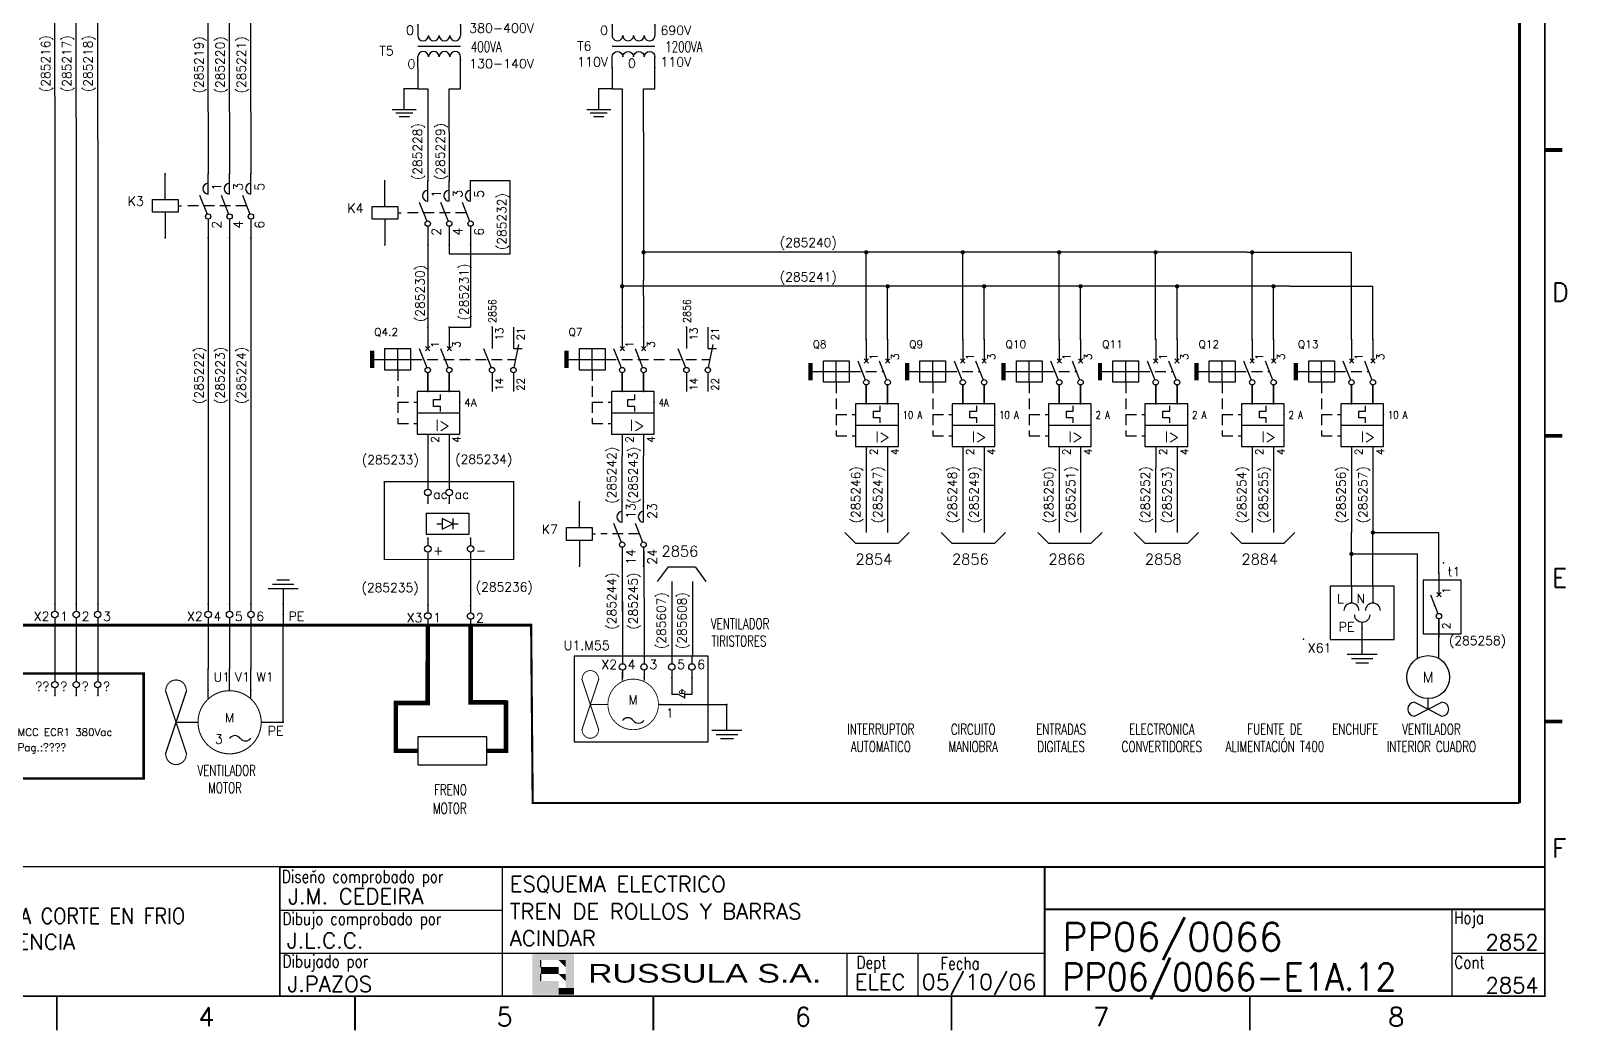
# Model space of a CAD drawing. Extents: x 14 to 581, y -7 to 404.
# Drawn here: x 222.1 to 580.6, y -7.2 to 226.5 of the extents above; entities that cross this region are included whole.
import ezdxf
from ezdxf.enums import TextEntityAlignment as Align

# ---------------------------------------------------------------- set-up
doc = ezdxf.new("R2010")
doc.units = 0
doc.header["$LTSCALE"] = 10
doc.header["$MEASUREMENT"] = 0
doc.linetypes.add('DASHDOT', pattern=[1, 0.5, -0.25, 0, -0.25])
doc.linetypes.add('HIDDEN', pattern=[0.375, 0.25, -0.125])
doc.layers.get('0').update_dxf_attribs({"linetype": 'CONTINUOUS'})
for name, color, linetype in [('$MKLNK', 7, 'HIDDEN'), ('1', 7, 'CONTINUOUS'), ('10', 5, 'CONTINUOUS'), ('102', 7, 'CONTINUOUS'), ('2', 7, 'CONTINUOUS'), ('25', 3, 'CONTINUOUS'), ('35', 2, 'CONTINUOUS'), ('4', 7, 'HIDDEN'), ('8', 1, 'CONTINUOUS'), ('9', 6, 'CONTINUOUS'), ('DIBUJO', 7, 'CONTINUOUS'), ('NODE', 7, 'CONTINUOUS')]:
    doc.layers.add(name, color=color, linetype=linetype)
doc.styles.add('ABBSTYLE', font='ROMANS.SHX', dxfattribs={"width": 0.8})
doc.styles.add('HELVETICA', font='HELV.SHX')
doc.styles.add('LABEL', font='SIMPLEX', dxfattribs={"width": 0.8, "height": 4})
doc.styles.add('ROMANS', font='romans')
doc.styles.get("Standard").update_dxf_attribs({"font": 'simplex'})

# ---------------------------------------------------------------- blocks, each defined once
blk = doc.blocks.new('NOD', base_point=(237.5, 170))
at = {"layer": 'NODE'}
blk.add_point((237.5, 170), dxfattribs=at)
blk = doc.blocks.new('$$PLU21')
blk.add_line((0, -2.5), (0, 2.5))
at = {"layer": '2'}
for p in [(0, 2.5), (0, -2.5)]:
    blk.add_blockref('NOD', p, dxfattribs=at)
at = {"layer": '8'}
blk.add_attdef('*A', (1.25, -0.5), '', height=2.15, dxfattribs=at)
at = {"layer": '9'}
blk.add_attdef('ID', text='', height=2.15, dxfattribs=at).set_placement((-1.25, -0.5), align=Align.RIGHT)
blk = doc.blocks.new('$$PLD12')
blk.add_line((0, 2.5), (0, -2.5))
at = {"layer": '2'}
for p in [(0, 2.5), (0, -2.5)]:
    blk.add_blockref('NOD', p, dxfattribs=at)
at = {"layer": '8'}
blk.add_attdef('*A', (1.25, -1.5), '', height=2.15, dxfattribs=at)
at = {"layer": '9'}
blk.add_attdef('ID', text='', height=2.15, dxfattribs=at).set_placement((-1.25, -1.5), align=Align.RIGHT)
blk = doc.blocks.new('$021501')
at = {"layer": '2'}
for p, q in [((0, -6), (0, 0)), ((-3.5, -6), (3.5, -6)), ((-2.5, -7), (2.5, -7)), ((-1.5, -8), (1.5, -8))]:
    blk.add_line(p, q, dxfattribs=at)
blk.add_blockref('NOD', (0, 0), dxfattribs=at)
blk = doc.blocks.new('$$PLD12C')
for p, q in [((0, 2.5), (0, 0.75)), ((0, -0.75), (0, -2.5))]:
    blk.add_line(p, q)
at = {"layer": '2'}
blk.add_circle((0, 0), 0.75, dxfattribs=at)
for p in [(0, 2.5), (0, -2.5)]:
    blk.add_blockref('NOD', p, dxfattribs=at)
at = {"layer": '8'}
blk.add_attdef('*A', (1.25, -1.5), '', height=2.15, dxfattribs=at)
at = {"layer": '9'}
blk.add_attdef('ID', text='', height=2.15, dxfattribs=at).set_placement((-1.25, -1.5), align=Align.RIGHT)
blk = doc.blocks.new('T2')
for p, q in [((152.83, 172.88), (152.83, 177.24)), ((157.83, 172.88), (157.83, 177.24)), ((152.83, 162.88), (152.83, 157.88)), ((157.83, 162.88), (157.83, 157.88))]:
    blk.add_line(p, q)
for p in [(150.33, 170.38), (160.33, 170.38)]:
    blk.add_point(p)
at = {"layer": '102'}
for p, q in [((152.83, 187.88), (152.83, 182.88)), ((157.83, 187.88), (157.83, 182.88)), ((167.83, 187.88), (167.83, 182.88)), ((172.83, 187.88), (172.83, 182.88)), ((150.83, 182.88), (152.6, 178.46)), ((155.83, 182.88), (157.6, 178.46)), ((165.83, 182.88), (167.6, 178.46)), ((172.83, 182.88), (174.83, 182.88)), ((172.96, 178.49), (174.08, 183.88)), ((152.83, 177.25), (152.83, 172.88)), ((157.83, 177.25), (157.83, 172.88)), ((167.83, 177.25), (167.83, 172.88)), ((172.83, 177.25), (172.83, 172.88)), ((160.33, 172.88), (150.33, 172.88)), ((150.33, 172.88), (150.33, 167.88)), ((155.78, 170.99), (155.78, 172.21)), ((160.33, 167.88), (160.33, 172.88)), ((154.18, 170.99), (155.78, 170.99)), ((154.18, 169.39), (154.18, 170.99)), ((155.78, 169.39), (154.18, 169.39)), ((155.78, 168.21), (155.78, 169.39)), ((150.33, 167.88), (160.33, 167.88)), ((150.33, 167.88), (150.33, 162.88)), ((160.33, 162.88), (160.33, 167.88)), ((150.33, 162.88), (160.33, 162.88))]:
    blk.add_line(p, q, dxfattribs=at)
for centre in [(152.83, 177.88), (157.83, 177.88), (167.83, 177.88), (172.83, 177.88)]:
    blk.add_circle(centre, 0.625, dxfattribs=at)
for p in [(151.83, 180.38), (156.83, 180.38), (161.83, 180.38), (161.83, 180.38), (166.83, 180.38)]:
    blk.add_point(p, dxfattribs=at)
at = {"layer": '2', "linetype": 'HIDDEN'}
for p, q in [((148.96, 180.38), (173.29, 180.38)), ((145.83, 177.88), (145.83, 165.38)), ((145.83, 170.38), (150.33, 170.38)), ((145.83, 165.38), (150.33, 165.38))]:
    blk.add_line(p, q, dxfattribs=at)
at = {"layer": '2'}
blk.add_trace([(140.33, 182.38), (139.33, 182.38), (140.33, 178.38), (139.33, 178.38)], dxfattribs=at)
at = {"layer": 'DIBUJO'}
for p, q in [((142.83, 177.88), (142.83, 182.88)), ((142.83, 182.88), (148.83, 182.88)), ((145.83, 177.88), (145.83, 182.88)), ((148.83, 182.88), (148.83, 177.88)), ((153.33, 183.38), (152.33, 182.38)), ((152.33, 183.38), (153.33, 182.38)), ((157.33, 183.38), (158.33, 182.38)), ((158.33, 183.38), (157.33, 182.38)), ((140.33, 180.38), (148.83, 180.38)), ((148.83, 177.88), (142.83, 177.88))]:
    blk.add_line(p, q, dxfattribs=at)
at = {"layer": '2'}
for p in [(152.83, 187.88), (157.83, 187.88), (167.83, 187.88), (152.83, 172.88), (157.83, 172.88)]:
    blk.add_blockref('NOD', p, dxfattribs=at)
at = {"layer": '102'}
blk.add_text('I>', height=2.52, dxfattribs=at).set_placement((156.33, 163.72), align=Align.CENTER)
at = {"layer": 'DIBUJO', "color": 1, "style": 'ROMANS'}
for s, p in [('13', (170.43, 184.76)), ('21', (175.43, 184.76)), ('1', (155.43, 183.05)), ('3', (160.43, 183.05)), ('14', (170.43, 173)), ('22', (175.43, 173)), ('2', (155.43, 160.86)), ('4', (160.43, 160.86))]:
    blk.add_text(s, height=1.8, rotation=90, dxfattribs=at).set_placement(p)
at = {"layer": 'DIBUJO', "color": 6, "style": 'ROMANS', "width": 0.8}
for p in [(168.83, 188.88), (173.83, 188.88)]:
    blk.add_attdef('PAGCAUXABIERTO1', p, '', height=1.8, rotation=90, dxfattribs=at)
at = {"layer": 'DIBUJO', "color": 6, "style": 'ROMANS'}
blk.add_attdef('REFERENCIA', (140.33, 185.88), '', height=1.8, dxfattribs=at)
at = {"layer": 'DIBUJO', "color": 6, "style": 'ROMANS', "width": 0.8}
blk.add_attdef('REGULACION', (161.33, 169.38), '', height=1.8, dxfattribs=at)
blk = doc.blocks.new('CC')
at = {"layer": '$MKLNK'}
blk.add_line((142.44, 173.8), (133.44, 173.8), dxfattribs=at)
for p, q in [((138.44, 176.55), (138.44, 181.3)), ((143.44, 176.55), (143.44, 181.3)), ((138.44, 170.67), (138.44, 166.3)), ((143.44, 170.67), (143.44, 166.3))]:
    blk.add_line(p, q)
at = {"layer": '102'}
for p, q in [((136.44, 176.3), (138.21, 171.88)), ((141.44, 176.3), (143.21, 171.88))]:
    blk.add_line(p, q, dxfattribs=at)
for centre in [(138.44, 171.3), (143.44, 171.3)]:
    blk.add_circle(centre, 0.625, dxfattribs=at)
for centre in [(138.44, 177.8), (143.44, 177.8)]:
    blk.add_arc(centre, 1.25, 90, 270, dxfattribs=at)
at = {"layer": '2'}
for p in [(138.44, 181.3), (143.44, 181.3), (138.44, 166.3), (143.44, 166.3)]:
    blk.add_blockref('NOD', p, dxfattribs=at)
at = {"layer": '8', "flags": 8}
for tag, p in [('1A', (141.52, 177.3)), ('3A', (146.52, 177.3))]:
    blk.add_attdef(tag, p, '', height=2.15, rotation=90, dxfattribs=at)
for tag, p in [('2A', (141.52, 170.3)), ('4A', (146.52, 170.3))]:
    blk.add_attdef(tag, text='', height=2.15, rotation=90, dxfattribs=at).set_placement(p, align=Align.RIGHT)
at = {"layer": '9'}
blk.add_attdef('ID', text='', height=2.15, rotation=90, dxfattribs=at).set_placement((131.19, 173.8), align=Align.CENTER)
blk = doc.blocks.new('$$PLU21C')
for p, q in [((0, 2.5), (0, 0.75)), ((0, -0.75), (0, -2.5))]:
    blk.add_line(p, q)
at = {"layer": '2'}
blk.add_circle((0, 0), 0.75, dxfattribs=at)
for p in [(0, 2.5), (0, -2.5)]:
    blk.add_blockref('NOD', p, dxfattribs=at)
at = {"layer": '8'}
blk.add_attdef('*A', (1.25, -0.5), '', height=2.15, dxfattribs=at)
at = {"layer": '9'}
blk.add_attdef('ID', text='', height=2.15, dxfattribs=at).set_placement((-1.25, -0.5), align=Align.RIGHT)
blk = doc.blocks.new('$071501S')
at = {"layer": '2'}
for p, q in [((0, -6), (0, 0)), ((-3, -6), (3, -6)), ((-3, -9), (-3, -6)), ((3, -6), (3, -9)), ((3, -9), (-3, -9)), ((0, -9), (0, -15))]:
    blk.add_line(p, q, dxfattribs=at)
at = {"layer": '2', "rotation": 90}
for p in [(0, 0), (0, -15)]:
    blk.add_blockref('NOD', p, dxfattribs=at)
at = {"layer": '8'}
for tag, p in [('1A', (1, -3.325)), ('2A', (1, -13.325))]:
    blk.add_attdef(tag, p, '', height=2.15, dxfattribs=at)
at = {"layer": '9'}
blk.add_attdef('ID', text='', height=2.15, dxfattribs=at).set_placement((-5, -7.5), align=Align.RIGHT)
blk = doc.blocks.new('T1')
for p, q in [((156.28, 167.9), (156.28, 172.26)), ((161.28, 167.9), (161.28, 172.26)), ((156.28, 157.9), (156.28, 152.9)), ((161.28, 157.9), (161.28, 152.9))]:
    blk.add_line(p, q)
for p in [(153.78, 165.4), (163.78, 165.4)]:
    blk.add_point(p)
at = {"layer": '102'}
for p, q in [((156.28, 182.9), (156.28, 177.9)), ((161.28, 182.9), (161.28, 177.9)), ((154.28, 177.9), (156.04, 173.48)), ((159.28, 177.9), (161.04, 173.48)), ((156.28, 172.28), (156.28, 167.9)), ((161.28, 172.28), (161.28, 167.9)), ((163.78, 167.9), (153.78, 167.9)), ((153.78, 167.9), (153.78, 162.9)), ((157.96, 166.18), (159.56, 166.18)), ((157.96, 164.58), (157.96, 166.18)), ((159.56, 166.18), (159.56, 167.4)), ((163.78, 162.9), (163.78, 167.9)), ((153.78, 162.9), (163.78, 162.9)), ((153.78, 162.9), (153.78, 157.9)), ((159.56, 164.58), (157.96, 164.58)), ((159.56, 163.4), (159.56, 164.58)), ((163.78, 157.9), (163.78, 162.9)), ((153.78, 157.9), (163.78, 157.9))]:
    blk.add_line(p, q, dxfattribs=at)
for centre in [(156.28, 172.9), (161.28, 172.9)]:
    blk.add_circle(centre, 0.625, dxfattribs=at)
for p in [(155.28, 175.4), (160.28, 175.4)]:
    blk.add_point(p, dxfattribs=at)
at = {"layer": '2', "linetype": 'HIDDEN'}
for p, q in [((149.28, 172.9), (149.28, 160.4)), ((152.41, 175.4), (160.28, 175.4)), ((149.28, 165.4), (153.78, 165.4)), ((149.28, 160.4), (153.78, 160.4))]:
    blk.add_line(p, q, dxfattribs=at)
at = {"layer": '2'}
blk.add_trace([(143.78, 177.4), (142.78, 177.4), (143.78, 173.4), (142.78, 173.4)], dxfattribs=at)
at = {"layer": 'DIBUJO'}
for p, q in [((146.28, 172.9), (146.28, 177.9)), ((146.28, 177.9), (152.28, 177.9)), ((149.28, 172.9), (149.28, 177.9)), ((152.28, 177.9), (152.28, 172.9)), ((156.78, 178.4), (155.78, 177.4)), ((155.78, 178.4), (156.78, 177.4)), ((160.78, 178.4), (161.78, 177.4)), ((161.78, 178.4), (160.78, 177.4)), ((143.78, 175.4), (152.28, 175.4)), ((152.28, 172.9), (146.28, 172.9))]:
    blk.add_line(p, q, dxfattribs=at)
at = {"layer": '2'}
for p in [(156.28, 182.9), (161.28, 182.9), (156.28, 167.9), (161.28, 167.9)]:
    blk.add_blockref('NOD', p, dxfattribs=at)
at = {"layer": '102'}
blk.add_text('I>', height=2.52, dxfattribs=at).set_placement((160.11, 158.91), align=Align.CENTER)
at = {"layer": 'DIBUJO', "color": 1, "style": 'ROMANS'}
for s, p in [('3', (163.88, 178.08)), ('1', (158.88, 178.08)), ('2', (158.88, 155.89)), ('4', (163.88, 155.89))]:
    blk.add_text(s, height=1.8, rotation=90, dxfattribs=at).set_placement(p)
at = {"layer": 'DIBUJO', "color": 6, "style": 'ROMANS'}
blk.add_attdef('REFERENCIA', (143.78, 180.9), '', height=1.8, dxfattribs=at)
at = {"layer": 'DIBUJO', "color": 6, "style": 'ROMANS', "width": 0.8}
blk.add_attdef('REGULACION', (164.78, 164.4), '', height=1.8, dxfattribs=at)
blk = doc.blocks.new('$PP313')
at = {"layer": '2'}
blk.add_blockref('NOD', (0, 0), dxfattribs=at)
at = {"layer": '8'}
blk.add_attdef('1A', (1, -3.325), '', height=2.15, dxfattribs=at)
at = {"layer": '9'}
blk.add_attdef('ID', (1, 1), '', height=2.15, dxfattribs=at)
blk = doc.blocks.new('$030301')
at = {"layer": '2'}
blk.add_line((0, 0), (4, 0), dxfattribs=at)
blk.add_arc((5.75, 0), 1.75, 90, 270, dxfattribs=at)
at = {"layer": '9'}
blk.add_blockref('NOD', (0, 0), dxfattribs=at)
at = {"layer": '8'}
blk.add_attdef('1A', text='', height=2.15, dxfattribs=at).set_placement((3, -3.325), align=Align.RIGHT)
at = {"layer": '9'}
blk.add_attdef('ID', text='', height=2.15, dxfattribs=at).set_placement((5, 2.5), align=Align.CENTER)
blk = doc.blocks.new('$060303')
at = {"layer": '2'}
for p, q in [((0, 0), (2.5, 0)), ((0, -10), (2.5, -10))]:
    blk.add_line(p, q, dxfattribs=at)
for centre in [(2.5, -1.25), (2.5, -3.75), (2.5, -6.25), (2.5, -8.75)]:
    blk.add_arc(centre, 1.25, 270, 90, dxfattribs=at)
for p in [(0, 0), (0, -10)]:
    blk.add_blockref('NOD', p, dxfattribs=at)
at = {"layer": '8'}
for tag, p in [('1A', (1.5, -3.325)), ('2A', (1.5, -13.325))]:
    blk.add_attdef(tag, text='', height=2.15, dxfattribs=at).set_placement(p, align=Align.RIGHT)
at = {"layer": '9'}
blk.add_attdef('ID', text='', height=2.15, dxfattribs=at).set_placement((0, 1.175), align=Align.CENTER)
blk = doc.blocks.new('newcajec')
at = {"layer": '1'}
for p, q in [((179.4, 20.85), (0.13, 20.85)), ((184.64, 20.18), (184.81, 20.01)), ((184.81, 20.01), (185.18, 20.25)), ((215.2, 20.8), (215.2, 0)), ((179.4, 13.87), (215.2, 13.87)), ((368, 14.06), (368, 0)), ((179.4, 6.93), (267.63, 6.93)), ((267.63, 6.93), (302.5, 6.93)), ((270.63, 6.91), (270.63, 0)), ((282.07, 6.93), (282.07, 0)), ((368, 6.93), (383, 6.93))]:
    blk.add_line(p, q, dxfattribs=at)
at = {"layer": '1', "const_width": 0.3}
blk.add_lwpolyline([(0, 0), (0, 272.5), (383, 272.5), (383, 0)], close=True, dxfattribs=at)
at = {"layer": '1'}
for points in [[(383.01, 136.23, 0.6, 0.6, 0), (385.82, 136.23, 0.6, 0.6, 0)], [(383.01, 90.23, 0.6, 0.6, 0), (385.82, 90.23, 0.6, 0.6, 0)], [(383.01, 44.23, 0.6, 0.6, 0), (385.82, 44.23, 0.6, 0.6, 0)], [(383, 20.8, 0.3, 0.3, 0), (179.4, 20.8, 0.3, 0.3, 0), (179.4, 0, 0.3, 0.3, 0)], [(302.5, 20.8, 0.3, 0.3, 0), (302.5, 0, 0.3, 0.3, 0)], [(302.5, 14, 0.3, 0.3, 0), (383, 14, 0.3, 0.3, 0)], [(143.5, -5.5, 0.3, 0.3, 0), (143.5, -0.09, 0.3, 0.3, 0)], [(191.5, -5.5, 0.3, 0.3, 0), (191.5, -0.09, 0.3, 0.3, 0)], [(239.5, -5.5, 0.3, 0.3, 0), (239.5, -0.09, 0.3, 0.3, 0)], [(287.5, -5.5, 0.3, 0.3, 0), (287.5, -0.09, 0.3, 0.3, 0)], [(335.5, -5.5, 0.3, 0.3, 0), (335.5, -0.09, 0.3, 0.3, 0)]]:
    blk.add_lwpolyline(points, format="xyseb", dxfattribs=at)
at = {"layer": '2', "color": 14}
for p, q in [((221.42, 4.69), (221.42, 5.81)), ((221.42, 2.47), (221.42, 3.58))]:
    blk.add_line(p, q, dxfattribs=at)
for points in [[(220.05, 5.81), (220.05, 6.92), (226.74, 5.81), (226.74, 6.92)], [(221.42, 2.47), (220.05, 2.47), (221.42, 5.81), (220.05, 5.81)], [(224.25, 5.81), (225.37, 5.81), (225.37, 4.69)], [(225.37, 5.81), (226.74, 5.81), (225.37, 1.35), (226.74, 1.35)], [(221.42, 4.69), (224.25, 4.69), (221.42, 3.58), (224.25, 3.58)], [(224.25, 3.58), (225.37, 3.58), (225.37, 2.47)], [(224.25, 0.24), (224.25, 2.47), (220.05, 0.24), (220.05, 2.47)], [(226.74, 1.35), (226.74, 0.24), (224.25, 1.35), (224.25, 0.24)]]:
    blk.add_solid(points, dxfattribs=at)
at = {"layer": '1', "style": 'ROMANS'}
for s, p in [('D', (384.13, 111.84)), ('E', (384.13, 65.84)), ('F', (384.13, 22.34)), ('4', (166.29, -4.82)), ('5', (214.29, -4.82)), ('6', (262.29, -4.82)), ('7', (310.29, -4.82)), ('8', (357.79, -4.82))]:
    blk.add_text(s, height=3, dxfattribs=at).set_placement(p)
at = {"layer": '1', "style": 'LABEL', "width": 0.8}
for s, p in [('Diseno comprobado por', (179.73, 18.27)), ('Dibujo comprobado por', (179.81, 11.47)), ('Hoja', (368.38, 11.66)), ('Dibujado por', (179.83, 4.64)), ('Fecha', (285.71, 4.3)), ('Cont', (368.43, 4.46))]:
    blk.add_text(s, height=2, dxfattribs=at).set_placement(p)
blk.add_text('Dept', height=2, dxfattribs=at).set_placement((274.61, 4.44), align=Align.CENTER)
at = {"layer": '10', "style": 'ROMANS'}
for tag, p in [('REV41', (3.5, 18.74)), ('REV43', (77.7, 18.74)), ('REV31', (3.5, 14.58)), ('REV33', (77.7, 14.58)), ('REV21', (3.5, 10.42)), ('REV23', (77.7, 10.42)), ('REV11', (3.5, 6.27)), ('REV13', (77.7, 6.27))]:
    blk.add_attdef(tag, text='', height=2.5, dxfattribs=at).set_placement(p, align=Align.MIDDLE)
for tag, p, height in [('REV42', (8, 17.49), 2.5), ('SHEETNAME1', (100.5, 15.83), 2.5), ('DESIGNCHECK', (180.74, 14.83), 2.5), ('DOCUMENTTYPE', (216.43, 16.8), 2.5), ('NOTA', (305.32, 15.8), 3), ('REV32', (8, 13.33), 2.5), ('OBJECT', (216.43, 12.4), 2.5), ('SHEETNAME2', (100.5, 11.67), 2.5), ('REV22', (8, 9.17), 2.5), ('SHEETNAME3', (100.5, 7.51), 2.5), ('DRAWINGCHECK', (180.53, 7.71), 2.5), ('CUSTOMER', (216.43, 8.08), 2.5), ('ORDER', (305.32, 7.3), 4.5), ('REV12', (8, 5.01), 2.5), ('SHEETNAME4', (100.5, 3.35), 2.5), ('DOCUMENT_ID', (305.32, 0.93), 4.4), ('USER', (180.63, 0.71), 2.5), ('DEPARTMENT', (271.93, 1.05), 2.5)]:
    blk.add_attdef(tag, p, '', height=height, dxfattribs=at)
for tag, width, p, p2 in [('REV44', 1.221199, (84.53, 17.49), (98.48, 17.49)), ('REV34', 1.221199, (84.53, 13.33), (98.48, 13.33)), ('REV24', 1.221199, (84.53, 9.17), (98.48, 9.17)), ('REV14', 1.221199, (84.53, 5.01), (98.48, 5.01)), ('CREATED2', 7.039915, (282.71, 1.05), (301.14, 1.05))]:
    blk.add_attdef(tag, text='', height=2.5, dxfattribs=dict(at, width=width)).set_placement(p, p2, align=Align.FIT)
for tag, p in [('SHEET', (382, 7.43)), ('NEXTSHEET', (382, 0.5))]:
    blk.add_attdef(tag, text='', height=2.5, dxfattribs=at).set_placement(p, align=Align.RIGHT)
at = {"layer": 'DIBUJO', "color": 14, "style": 'HELVETICA', "width": 1.3}
blk.add_text('RUSSULA S.A.', height=3, dxfattribs=at).set_placement((229, 2.19))
blk = doc.blocks.new('$71302MS')
at = {"layer": '$MKLNK'}
blk.add_line((9, -7.5), (-5, -7.5), dxfattribs=at)
for p, q in [((0, -4.75), (0, 0)), ((5, -4.75), (5, 0)), ((10, -4.75), (10, 0)), ((0, -10.62), (0, -15)), ((5, -10.62), (5, -15)), ((10, -10.62), (10, -15))]:
    blk.add_line(p, q)
at = {"layer": '102'}
for p, q in [((-2, -5), (-0.23, -9.42)), ((3, -5), (4.77, -9.42)), ((8, -5), (9.77, -9.42))]:
    blk.add_line(p, q, dxfattribs=at)
for centre in [(0, -10), (5, -10), (10, -10)]:
    blk.add_circle(centre, 0.625, dxfattribs=at)
for centre in [(0, -3.5), (5, -3.5), (10, -3.5)]:
    blk.add_arc(centre, 1.25, 90, 270, dxfattribs=at)
at = {"layer": '2'}
for p in [(0, 0), (5, 0), (10, 0), (0, -15), (5, -15), (10, -15)]:
    blk.add_blockref('NOD', p, dxfattribs=at)
at = {"layer": '8', "flags": 8}
for tag, p in [('1A', (3.07, -4)), ('3A', (8.07, -4)), ('5A', (13.07, -4))]:
    blk.add_attdef(tag, p, '', height=2.15, rotation=90, dxfattribs=at)
for tag, p in [('2A', (3.07, -11)), ('4A', (8.07, -11)), ('6A', (13.07, -11))]:
    blk.add_attdef(tag, text='', height=2.15, rotation=90, dxfattribs=at).set_placement(p, align=Align.RIGHT)
at = {"layer": '9'}
blk.add_attdef('ID', text='', height=2.15, rotation=90, dxfattribs=at).set_placement((-7.25, -7.5), align=Align.CENTER)
blk = doc.blocks.new('TRAFO')
at = {"layer": '2'}
for p, q in [((226.86, 189.08), (226.86, 186.58)), ((236.86, 189.08), (236.86, 186.58))]:
    blk.add_line(p, q, dxfattribs=at)
for centre in [(228.11, 186.58), (230.61, 186.58), (233.11, 186.58), (235.61, 186.58)]:
    blk.add_arc(centre, 1.25, 180, 0, dxfattribs=at)
at = {"layer": '2', "rotation": 270}
for p in [(226.86, 189.08), (236.86, 189.08)]:
    blk.add_blockref('NOD', p, dxfattribs=at)
at = {"layer": '8'}
for tag, p in [('2A', (225.98, 186.74)), ('380-400V', (253.99, 187.22))]:
    blk.add_attdef(tag, text='', height=2.15, dxfattribs=at).set_placement(p, align=Align.RIGHT)
at = {"layer": '9'}
blk.add_attdef('ID', text='', height=2.15, dxfattribs=at).set_placement((219.58, 181.92), align=Align.CENTER)
blk = doc.blocks.new('TRAFO1')
at = {"layer": '2'}
for p, q in [((0, 0), (0, 2.5)), ((10, 0), (10, 2.5))]:
    blk.add_line(p, q, dxfattribs=at)
for centre in [(1.25, 2.5), (3.75, 2.5), (6.25, 2.5), (8.75, 2.5)]:
    blk.add_arc(centre, 1.25, 0, 180, dxfattribs=at)
for p, rotation in [((0.01, 1.71), 90), ((10.01, 1.71), 270)]:
    blk.add_blockref('NOD', p, dxfattribs=dict(at, rotation=rotation))
at = {"layer": '8'}
for tag, p in [('2A', (-0.56, -0.27)), ('380-400V', (27.13, -0.16))]:
    blk.add_attdef(tag, text='', height=2.15, dxfattribs=at).set_placement(p, align=Align.RIGHT)

msp = doc.modelspace()

# ---------------------------------------------------------------- linework, layer by layer
for p, q in [((360.16, 116.5), (360.16, 127.27)), ((365.16, 116.5), (365.16, 127.27)), ((314.37, 113.83), (324.37, 113.83)), ((316.87, 111.33), (318.12, 111.33)), ((318.12, 112.58), (318.12, 110.08)), ((320.62, 111.33), (318.12, 112.58)), ((318.12, 110.08), (320.62, 111.33)), ((320.62, 112.58), (320.62, 110.08)), ((320.62, 111.33), (321.87, 111.33)), ((324.37, 108.83), (314.37, 108.83)), ((360.16, 105.06), (360.16, 96.32)), ((365.23, 105.06), (365.23, 96.32)), ((370.87, 101.3), (368.34, 97.9)), ((370.87, 101.3), (377.14, 101.3)), ((377.18, 101.3), (379.71, 97.9)), ((540.43, 96.84), (525.43, 96.84)), ((525.43, 96.84), (525.43, 84.34)), ((540.43, 84.34), (540.43, 96.84)), ((556.05, 98.19), (547.19, 98.19)), ((547.19, 98.19), (547.19, 85.69)), ((556.05, 85.69), (556.05, 98.19)), ((360.16, 96.32), (360.22, 96.18)), ((365.23, 96.32), (365.23, 96.18)), ((550.85, 84.81), (550.85, 89.18)), ((525.43, 84.34), (540.43, 84.34)), ((547.19, 85.69), (556.05, 85.69))]:
    msp.add_line(p, q)
at = {"layer": '102'}
for p, q in [((550.85, 99.81), (550.85, 94.81)), ((548.85, 94.81), (550.62, 90.39)), ((550.85, 89.19), (550.85, 84.81))]:
    msp.add_line(p, q, dxfattribs=at)
msp.add_circle((550.85, 89.81), 0.625, dxfattribs=at)
msp.add_point((549.85, 92.31), dxfattribs=at)
at = {"layer": '2', "color": 7}
for p, q in [((227.7, 211.13), (227.7, 290.97)), ((232.7, 206.13), (232.7, 285.97)), ((237.7, 201.13), (237.7, 280.97)), ((263.49, 223.48), (263.49, 242.75)), ((268.49, 223.48), (268.49, 242.75)), ((273.49, 223.48), (273.49, 242.75)), ((263.49, 207.59), (263.49, 223.48)), ((268.49, 207.59), (268.49, 223.48)), ((273.49, 207.59), (273.49, 223.48)), ((312.43, 222.92), (322.43, 222.92)), ((357.81, 222.92), (367.81, 222.92)), ((312.43, 217.92), (312.43, 212.92)), ((322.43, 212.92), (322.43, 217.92)), ((357.81, 217.92), (357.81, 212.92)), ((367.81, 212.92), (367.81, 217.92)), ((312.43, 212.92), (309.29, 212.92)), ((312.43, 212.92), (314.77, 212.92)), ((314.77, 212.92), (314.77, 202.92)), ((319.77, 202.92), (319.77, 212.92)), ((319.77, 212.92), (322.43, 212.92)), ((357.81, 212.92), (354.68, 212.92)), ((357.81, 212.92), (360.16, 212.92)), ((360.16, 212.92), (360.16, 202.92)), ((365.16, 202.92), (365.16, 212.92)), ((365.16, 212.92), (367.81, 212.92)), ((227.7, 211.13), (227.7, 92.68)), ((232.7, 206.13), (232.7, 92.68)), ((263.49, 207.59), (263.49, 193.13)), ((268.49, 207.59), (268.49, 193.13)), ((273.49, 207.59), (273.49, 193.13)), ((237.7, 201.13), (237.7, 92.68)), ((314.77, 202.92), (314.77, 193.73)), ((319.77, 202.92), (319.77, 193.73)), ((360.16, 202.92), (360.16, 168.22)), ((365.16, 202.92), (365.16, 168.22)), ((314.77, 193.73), (314.77, 191.48)), ((319.77, 193.73), (319.77, 191.48)), ((333.98, 191.48), (324.77, 191.48)), ((333.98, 174.38), (333.98, 191.48)), ((263.49, 178.13), (263.49, 162.52)), ((268.49, 178.13), (268.49, 162.52)), ((273.49, 178.13), (273.49, 162.52)), ((314.77, 176.48), (314.77, 161.18)), ((319.77, 176.48), (319.77, 174.38)), ((324.77, 176.48), (324.77, 157.27)), ((319.77, 174.38), (333.98, 174.38)), ((380.05, 174.77), (365.41, 174.77)), ((506.04, 174.77), (380.05, 174.77)), ((417.14, 154.41), (417.14, 174.77)), ((439.66, 154.41), (439.66, 174.77)), ((462.19, 154.41), (462.19, 174.77)), ((484.71, 154.41), (484.71, 174.77)), ((506.04, 174.77), (530.43, 174.77)), ((507.24, 154.41), (507.24, 174.77)), ((530.43, 154.41), (530.43, 174.77)), ((360.16, 168.22), (360.16, 164.68)), ((375.05, 166.83), (360.16, 166.83)), ((365.16, 164.69), (365.16, 168.22)), ((515.92, 166.83), (375.05, 166.83)), ((422.14, 154.41), (422.14, 166.83)), ((444.66, 154.41), (444.66, 166.83)), ((467.19, 154.41), (467.19, 166.83)), ((489.71, 154.41), (489.71, 166.83)), ((512.24, 154.41), (512.24, 166.83)), ((515.92, 166.83), (535.43, 166.83)), ((535.43, 154.41), (535.43, 166.83)), ((263.49, 162.52), (263.49, 92.68)), ((268.49, 162.52), (268.49, 92.68)), ((273.49, 162.52), (273.49, 92.68)), ((360.16, 164.68), (360.16, 157.27)), ((365.16, 164.69), (365.16, 157.27)), ((319.77, 157.27), (324.77, 157.27)), ((417.14, 124.41), (417.14, 109.34)), ((422.14, 124.41), (422.14, 109.34)), ((439.66, 124.41), (439.66, 109.34)), ((444.66, 124.41), (444.66, 109.34)), ((462.19, 124.41), (462.19, 109.34)), ((467.19, 124.41), (467.19, 109.34)), ((484.71, 124.41), (484.71, 109.34)), ((489.71, 124.41), (489.71, 109.34)), ((507.24, 124.41), (507.24, 109.34)), ((512.24, 124.41), (512.24, 109.34)), ((530.43, 124.41), (530.43, 109.34)), ((535.43, 124.41), (535.43, 109.34)), ((314.37, 113.83), (314.37, 108.83)), ((324.37, 113.83), (324.37, 108.83)), ((412.14, 109.34), (414.64, 106.84)), ((424.64, 106.84), (427.14, 109.34)), ((434.66, 109.34), (437.16, 106.84)), ((447.16, 106.84), (449.66, 109.34)), ((457.19, 109.34), (459.69, 106.84)), ((469.69, 106.84), (472.19, 109.34)), ((479.71, 109.34), (482.21, 106.84)), ((492.21, 106.84), (494.71, 109.34)), ((502.24, 109.34), (504.74, 106.84)), ((514.74, 106.84), (517.24, 109.34)), ((530.43, 96.84), (530.43, 109.34)), ((535.18, 109.34), (550.85, 109.34)), ((535.43, 96.84), (535.43, 109.34)), ((550.85, 99.78), (550.85, 109.34)), ((414.64, 106.84), (424.64, 106.84)), ((437.16, 106.84), (447.16, 106.84)), ((459.69, 106.84), (469.69, 106.84)), ((482.21, 106.84), (492.21, 106.84)), ((504.74, 106.84), (514.74, 106.84)), ((530.18, 104.34), (545.85, 104.34)), ((545.85, 79.88), (545.85, 104.34)), ((314.77, 103.03), (314.77, 98.78)), ((324.77, 103.03), (324.77, 96.97)), ((314.77, 98.78), (314.77, 92.36)), ((324.77, 96.97), (324.77, 92.31)), ((371.73, 97.9), (371.73, 80.44)), ((376.57, 97.9), (376.57, 80.44)), ((360.22, 90.85), (360.22, 96.18)), ((365.23, 96.18), (365.25, 91.83)), ((360.22, 93.21), (360.22, 80.44)), ((365.25, 91.83), (365.25, 80.44)), ((227.7, 87.68), (227.7, 76.3)), ((232.7, 87.68), (232.7, 76.3)), ((237.7, 87.68), (237.7, 76.3)), ((263.49, 87.68), (263.49, 77.52)), ((268.49, 87.68), (268.49, 77.52)), ((273.49, 87.68), (273.49, 77.52)), ((280.99, 65.02), (280.99, 87.68)), ((314.77, 88.53), (314.77, 86.08)), ((324.77, 88.47), (324.77, 86.08)), ((550.85, 79.88), (550.85, 86.02)), ((380.26, 80.44), (348.97, 80.44)), ((348.97, 80.44), (348.97, 60.44)), ((380.26, 60.44), (380.26, 80.44)), ((365.25, 75.44), (365.25, 74.79)), ((370.22, 69.19), (380.26, 69.19)), ((380.26, 69.19), (384.62, 69.19)), ((545.15, 69.68), (551.55, 66.48)), ((545.15, 66.48), (551.55, 69.68)), ((548.35, 68.08), (548.35, 70.58)), ((275.99, 65.02), (280.99, 65.02)), ((348.97, 60.44), (380.26, 60.44))]:
    msp.add_line(p, q, dxfattribs=at)
at = {"layer": '2'}
for p, q in [((256.49, 185.63), (257.24, 185.63)), ((307.77, 183.98), (308.52, 183.98)), ((314.77, 161.18), (314.77, 157.27)), ((314.77, 127.27), (314.77, 121.19)), ((319.77, 127.27), (319.77, 121.18)), ((353.16, 109), (353.91, 109)), ((360.22, 74.78), (360.22, 76.69)), ((263.49, 70.61), (263.49, 75.02)), ((268.49, 72.52), (268.49, 75.02)), ((273.49, 70.61), (273.49, 75.02)), ((328.56, 61.65), (312.41, 61.65)), ((312.41, 61.65), (312.41, 55.05)), ((328.56, 55.05), (328.56, 61.65)), ((312.41, 55.05), (328.56, 55.05))]:
    msp.add_line(p, q, dxfattribs=at)
at = {"layer": '2', "color": 3, "linetype": 'DASHDOT'}
for points in [[(569.65, 46.18, 0.5, 0.5, 0), (339.26, 46.18, 0.5, 0.5, 0), (338.9, 87.68, 0.7, 0.7, 0), (23.28, 87.68, 0.7, 0.7, 0), (23.28, 374.36, 0.7, 0.7, 0)], [(210.91, 76.42, 0.572, 0.572, 0), (248.43, 76.42, 0.572, 0.572, 0), (248.43, 51.88, 0.572, 0.572, 0), (210.91, 51.88, 0.572, 0.572, 0), (210.91, 76.42, 0.572, 0.572, 0)]]:
    msp.add_lwpolyline(points, format="xyseb", dxfattribs=at)
at = {"layer": '2', "color": 3, "linetype": 'DASHDOT', "const_width": 0.7}
msp.add_lwpolyline([(23.28, 374.36), (569.65, 374.36), (569.65, 46.18)], dxfattribs=at)
at = {"layer": '2', "color": 7}
for points in [[(364.91, 174.77, 0.5, 0.5, 1), (365.41, 174.77, 0.5, 0.5, 1)], [(359.91, 166.83, 0.5, 0.5, 1), (360.41, 166.83, 0.5, 0.5, 1)], [(535.18, 109.34, 0.5, 0.5, 1), (535.68, 109.34, 0.5, 0.5, 1)], [(530.18, 104.34, 0.5, 0.5, 1), (530.68, 104.34, 0.5, 0.5, 1)]]:
    msp.add_lwpolyline(points, format="xyseb", close=True, dxfattribs=at)
at = {"layer": '2', "color": 7, "const_width": 0.5}
for points in [[(416.89, 174.77, 1), (417.39, 174.77, 1)], [(439.41, 174.77, 1), (439.91, 174.77, 1)], [(461.94, 174.77, 1), (462.44, 174.77, 1)], [(484.46, 174.77, 1), (484.96, 174.77, 1)], [(506.99, 174.77, 1), (507.49, 174.77, 1)], [(421.89, 166.83, 1), (422.39, 166.83, 1)], [(444.41, 166.83, 1), (444.91, 166.83, 1)], [(466.94, 166.83, 1), (467.44, 166.83, 1)], [(489.46, 166.83, 1), (489.96, 166.83, 1)], [(511.99, 166.83, 1), (512.49, 166.83, 1)]]:
    msp.add_lwpolyline(points, format="xyb", close=True, dxfattribs=at)
at = {"layer": '2', "color": 7}
msp.add_lwpolyline([(304.6, 103.03, 0.302, 0.302, 0), (334.85, 103.03, 0.302, 0.302, 0), (334.85, 121.18, 0.302, 0.302, 0), (304.6, 121.18, 0.302, 0.302, 0), (304.6, 103.03, 0.302, 0.302, 0)], format="xyseb", dxfattribs=at)
at = {"layer": '2', "color": 7, "const_width": 1.06}
for points in [[(307.8, 69.53), (314.76, 69.53), (314.77, 87.8)], [(333.04, 69.65), (324.76, 69.65), (324.76, 87.81)], [(312.41, 58.35), (307.3, 58.35), (307.3, 70.07)], [(328.56, 58.35), (333.04, 58.35), (333.04, 70.12)]]:
    msp.add_lwpolyline(points, dxfattribs=at)
at = {"layer": '2'}
for points in [[(350.72, 75.19, 0.24, 0.24, 0), (354.72, 63.19, 0.24, 0.24, 0)], [(354.72, 75.19, 0.24, 0.24, 0), (350.72, 63.19, 0.24, 0.24, 0)], [(350.82, 75.19, 0.2, 0.2, -0.414214), (352.72, 77.09, 0.2, 0.2, -0.414214), (354.62, 75.19, 0.2, 0.2, 0)], [(253.49, 72.52, 0.3, 0.3, 0), (258.49, 57.52, 0.3, 0.3, 0)], [(258.49, 72.52, 0.3, 0.3, 0), (253.49, 57.52, 0.3, 0.3, 0)], [(253.62, 72.52, 0.25, 0.25, -0.414214), (255.99, 74.89, 0.25, 0.25, -0.414214), (258.37, 72.52, 0.25, 0.25, -1)], [(350.82, 63.19, 0.2, 0.2, 0.414214), (352.72, 61.29, 0.2, 0.2, 0.414214), (354.62, 63.19, 0.2, 0.2, 0)], [(253.62, 57.52, 0.25, 0.25, 0.414214), (255.99, 55.14, 0.25, 0.25, 0.414214), (258.37, 57.52, 0.25, 0.25, 1)]]:
    msp.add_lwpolyline(points, format="xyseb", dxfattribs=at)
for points in [[(261.12, 65.02, 0.25, 0.25, 1), (275.87, 65.02, 0.25, 0.25, 1)], [(356.82, 69.19, 0.2, 0.2, 1), (368.62, 69.19, 0.2, 0.2, 1)]]:
    msp.add_lwpolyline(points, format="xyseb", close=True, dxfattribs=at)
at = {"layer": '2', "linetype": 'HIDDEN'}
for points in [[(352.72, 69.19, 0.24, 0.24, 0), (356.72, 69.19, 0.24, 0.24, 0)], [(255.99, 65.02, 0.3, 0.3, 0), (260.99, 65.02, 0.3, 0.3, 0)]]:
    msp.add_lwpolyline(points, format="xyseb", dxfattribs=at)
at = {"layer": '2', "color": 7}
msp.add_circle((548.35, 75.58), 5, dxfattribs=at)
for centre, start, end in [((545.15, 68.08), 90, 270), ((551.55, 68.08), 270, 90)]:
    msp.add_arc(centre, 1.6, start, end, dxfattribs=at)
at = {"layer": '2'}
for centre, start, end in [((361.47, 64.5), 36.8699, 143.1301), ((363.97, 66.38), 216.8699, 323.1301), ((269.74, 60.33), 36.8699, 143.1301), ((272.24, 62.21), 216.8699, 323.1301)]:
    msp.add_arc(centre, 1.56, start, end, dxfattribs=at)
at = {"layer": '25'}
msp.add_line((374.08, 72.73), (374.08, 71.75), dxfattribs=at)
at = {"layer": '35', "color": 7}
for p, q in [((371.73, 75.44), (371.73, 71.48)), ((376.43, 75.44), (376.43, 71.48)), ((373.33, 71.48), (371.73, 71.48)), ((374.86, 70.62), (373.33, 71.48)), ((376.43, 71.48), (374.67, 71.48)), ((374.67, 71.48), (374.67, 70.59))]:
    msp.add_line(p, q, dxfattribs=at)
at = {"layer": 'DIBUJO'}
for p, q in [((550.35, 95.31), (551.35, 94.31)), ((551.35, 95.31), (550.35, 94.31))]:
    msp.add_line(p, q, dxfattribs=at)

# ---------------------------------------------------------------- block references
ref = msp.add_blockref('T2', (161.94, -30.61))
ref.add_attrib('REFERENCIA', 'Q4.2', (302.27, 155.27), dxfattribs={"layer": 'DIBUJO', "color": 6, "height": 1.8, "style": 'ROMANS'})
ref.add_attrib('REGULACION', '4A', (323.27, 138.77), dxfattribs={"layer": 'DIBUJO', "color": 6, "height": 1.8, "style": 'ROMANS'})
ref.add_attrib('PAGCAUXABIERTO1', '2856', (330.77, 158.27), dxfattribs={"layer": 'DIBUJO', "color": 6, "height": 1.8, "rotation": 90, "style": 'ROMANS', "width": 0.9})
ref = msp.add_blockref('T2', (207.33, -30.61))
ref.add_attrib('REFERENCIA', 'Q7', (347.66, 155.27), dxfattribs={"layer": 'DIBUJO', "color": 6, "height": 1.8, "style": 'ROMANS'})
ref.add_attrib('REGULACION', '4A', (368.66, 138.77), dxfattribs={"layer": 'DIBUJO', "color": 6, "height": 1.8, "style": 'ROMANS', "width": 0.8})
ref.add_attrib('PAGCAUXABIERTO1', '2856', (376.16, 158.27), dxfattribs={"layer": 'DIBUJO', "color": 6, "height": 1.8, "rotation": 90, "style": 'ROMANS', "width": 0.9})
for name, p, values in [('T1', (260.86, -28.49), {'REFERENCIA': 'Q8', 'REGULACION': '10 A'}), ('T1', (283.39, -28.49), {'REFERENCIA': 'Q9', 'REGULACION': '10 A'}), ('T1', (305.91, -28.49), {'REFERENCIA': 'Q10', 'REGULACION': '2 A'}), ('T1', (328.44, -28.49), {'REFERENCIA': 'Q11', 'REGULACION': '2 A'}), ('T1', (350.96, -28.49), {'REFERENCIA': 'Q12', 'REGULACION': '2 A'}), ('T1', (374.16, -28.49), {'REFERENCIA': 'Q13', 'REGULACION': '10 A'}), ('CC', (221.72, -64.8), {'1A': '13', '2A': '14', '3A': '23', '4A': '24'})]:
    msp.add_blockref(name, p).add_auto_attribs(values)
ref = msp.add_blockref('$PP313', (551.88, 102.25), dxfattribs=dict(xscale=-1, rotation=180))
ref.add_attrib('ID', 't1', (552.88, 99.1), dxfattribs={"layer": '9', "height": 2.15, "style": 'ROMANS'})
ref = msp.add_blockref('$030301', (530.43, 96.84), dxfattribs=dict(rotation=270))
ref.add_attrib('1A', 'L', dxfattribs={"layer": '8', "height": 2.15}).set_placement((528.63, 92.81), align=Align.RIGHT)
ref = msp.add_blockref('$030301', (535.43, 96.84), dxfattribs=dict(rotation=270))
ref.add_attrib('1A', 'N', dxfattribs={"layer": '8', "height": 2.15}).set_placement((533.63, 92.81), align=Align.RIGHT)
ref = msp.add_blockref('$030301', (532.93, 84.34), dxfattribs=dict(xscale=-1, rotation=270))
ref.add_attrib('1A', 'PE', dxfattribs={"layer": '8', "height": 2.15}).set_placement((531.13, 86.22), align=Align.RIGHT)
at = {"xscale": -1, "rotation": 270}
msp.add_blockref('$030301', (532.93, 84.34), dxfattribs=at)
at = {"xscale": -1}
msp.add_blockref('$021501', (532.93, 86.84), dxfattribs=at)
ref = msp.add_blockref('$PP313', (519.23, 84.44), dxfattribs=dict(xscale=-1, rotation=180))
ref.add_attrib('ID', 'X61', (520.23, 81.29), dxfattribs={"layer": '9', "height": 2.15, "style": 'ROMANS'})
at = {"layer": '2', "color": 7}
ref = msp.add_blockref('newcajec', (20, 1.04), dxfattribs=dict(at, xscale=1.4506189236, yscale=1.4506189236, zscale=1.4506189236))
ref.add_attrib('SHEETNAME3', 'DISTRIBUCION DE POTENCIA', (165.78, 11.93), dxfattribs={"layer": '10', "height": 3.6265, "style": 'ROMANS'})
ref.add_attrib('SHEETNAME2', 'CONVERTIDOR C.C. TIJERA CORTE EN FRIO', (165.78, 17.97), dxfattribs={"layer": '10', "height": 3.6265, "style": 'ROMANS', "width": 0.9})
ref.add_attrib('USER', 'J.PAZOS', (282.03, 2.07), dxfattribs={"layer": '10', "height": 3.627, "style": 'ROMANS'})
ref.add_attrib('DRAWINGCHECK', 'J.L.C.C.', (281.88, 12.24), dxfattribs={"layer": '10', "height": 3.627, "style": 'ROMANS'})
ref.add_attrib('DESIGNCHECK', 'J.M. CEDEIRA', (282.18, 22.56), dxfattribs={"layer": '10', "height": 3.6265, "style": 'ROMANS'})
ref.add_attrib('DOCUMENT_ID', 'PP06/0066-E1A.12', (462.91, 2.4), dxfattribs={"layer": '10', "height": 6.3827, "style": 'ROMANS', "width": 0.9})
ref.add_attrib('ORDER', 'PP06/0066', (462.91, 11.64), dxfattribs={"layer": '10', "height": 6.528, "style": 'ROMANS'})
ref.add_attrib('CUSTOMER', 'ACINDAR', (333.96, 12.77), dxfattribs={"layer": '10', "height": 3.627, "style": 'ROMANS'})
ref.add_attrib('OBJECT', 'TREN DE ROLLOS Y BARRAS', (333.96, 19.04), dxfattribs={"layer": '10', "height": 3.6265, "style": 'ROMANS'})
ref.add_attrib('DOCUMENTTYPE', 'ESQUEMA ELECTRICO', (333.96, 25.42), dxfattribs={"layer": '10', "height": 3.6265, "style": 'ROMANS'})
ref.add_attrib('CREATED2', '05/10/06', dxfattribs={"layer": '10', "height": 3.627, "style": 'ROMANS', "width": 0.961976}).set_placement((430.1, 2.56), (456.84, 2.56), align=Align.FIT)
ref.add_attrib('DEPARTMENT', 'ELEC', (414.47, 2.56), dxfattribs={"layer": '10', "height": 3.627, "style": 'ROMANS'})
ref.add_attrib('NEXTSHEET', '2854', dxfattribs={"layer": '10', "height": 3.627, "style": 'ROMANS'}).set_placement((574.13, 1.77), align=Align.RIGHT)
ref.add_attrib('SHEET', '2852', dxfattribs={"layer": '10', "height": 3.627, "style": 'ROMANS'}).set_placement((574.13, 11.83), align=Align.RIGHT)
for name, p, values in [('TRAFO', (85.56, 38.83), {'2A': '0', '380-400V': '380-400V', 'ID': 'T5'}), ('TRAFO1', (312.43, 217.92), {'380-400V': '130-140V', '2A': '0'}), ('$$PLD12C', (314.77, 118.69), {'*A': 'ac'}), ('$$PLD12C', (319.77, 118.68), {'*A': 'ac'}), ('$$PLD12C', (314.77, 105.53), {'*A': '+'}), ('$$PLD12C', (324.77, 105.53), {'*A': '-'}), ('$$PLD12C', (227.7, 90.18), {'ID': 'X2', '*A': '1'}), ('$$PLD12C', (232.7, 90.18), {'*A': '2'}), ('$$PLD12C', (237.7, 90.18), {'*A': '3'}), ('$$PLD12C', (263.49, 90.18), {'ID': 'X2', '*A': '4'}), ('$$PLD12C', (268.49, 90.18), {'*A': '5'}), ('$$PLD12C', (273.49, 90.18), {'*A': '6'}), ('$$PLD12', (280.99, 90.18), {'*A': 'PE'}), ('$$PLD12C', (314.77, 89.86), {'ID': 'X3', '*A': '1'}), ('$$PLD12C', (324.77, 89.81), {'*A': '2'}), ('$$PLU21C', (360.22, 77.94), {'ID': 'X2', '*A': '4'}), ('$$PLU21C', (365.25, 77.94), {'*A': '3'}), ('$$PLU21C', (371.73, 77.94), {'*A': '5'}), ('$$PLU21C', (376.43, 77.94), {'*A': '6'}), ('$$PLD12C', (227.7, 73.8), {'ID': '??', '*A': '?'}), ('$$PLD12C', (232.7, 73.8), {'*A': '?'}), ('$$PLD12C', (237.7, 73.8), {'*A': '?'}), ('$$PLU21', (263.49, 75.02), {'*A': 'U1'}), ('$$PLU21', (268.49, 75.02), {'*A': 'V1'}), ('$$PLU21', (273.49, 75.02), {'*A': 'W1'})]:
    msp.add_blockref(name, p, dxfattribs=at).add_auto_attribs(values)
ref = msp.add_blockref('$060303', (367.81, 227.92), dxfattribs=dict(at, rotation=270))
ref.add_attrib('ID', 'T6', dxfattribs={"layer": '9', "height": 2.15}).set_placement((351.32, 221.89), align=Align.CENTER)
ref.add_attrib('1A', '690V', dxfattribs={"layer": '8', "height": 2.15}).set_placement((376.28, 225.52), align=Align.RIGHT)
ref.add_attrib('2A', '0', dxfattribs={"layer": '8', "height": 2.15}).set_placement((356.85, 225.52), align=Align.RIGHT)
ref = msp.add_blockref('$060303', (367.81, 217.92), dxfattribs=dict(at, xscale=-1, rotation=270))
ref.add_attrib('1A', '110V', dxfattribs={"layer": '8', "height": 2.15}).set_placement((376.28, 218.16), align=Align.RIGHT)
ref.add_attrib('2A', '110V', dxfattribs={"layer": '8', "height": 2.15}).set_placement((356.85, 218.16), align=Align.RIGHT)
at = {"layer": '2', "color": 7, "xscale": 0.8000000000000114, "yscale": 0.8000000000000114, "zscale": 0.8}
for p in [(309.29, 212.92), (354.68, 212.92)]:
    msp.add_blockref('$021501', p, dxfattribs=at)
at = {"layer": '2'}
for p in [(263.49, 193.13), (314.77, 191.48)]:
    msp.add_blockref('$71302MS', p, dxfattribs=at).add_auto_attribs({'1A': '1', '2A': '2', '3A': '3', '4A': '4', '5A': '5', '6A': '6'})
at = {"layer": '2', "color": 7, "rotation": 180}
msp.add_blockref('$021501', (280.99, 90.18), dxfattribs=at)
at = {"layer": '2'}
msp.add_blockref('NOD', (550.85, 99.81), dxfattribs=at)
at = {"layer": '2', "color": 7}
ref = msp.add_blockref('$$PLU21', (371.47, 69.19), dxfattribs=dict(at, rotation=270))
ref.add_attrib('*A', '1', (370.37, 66.1), dxfattribs={"layer": '8', "height": 2.15})
msp.add_blockref('$021501', (384.62, 69.19), dxfattribs=at)
ref = msp.add_blockref('$$PLU21', (278.49, 65.02), dxfattribs=dict(at, rotation=270))
ref.add_attrib('*A', 'PE', (277.4, 61.93), dxfattribs={"layer": '8', "height": 2.15})
at = {"layer": '2', "xscale": 0.8165000000000191, "yscale": 0.8164999999999907, "zscale": 0.8165}
msp.add_blockref('$PP313', (218.17, 61), dxfattribs=at).add_auto_attribs({'ID': 'MCC ECR1 380Vac', '1A': 'Pag.:????'})
at = {"layer": '4'}
ref = msp.add_blockref('$071501S', (253.49, 193.13), dxfattribs=at)
ref.add_attrib('ID', 'K3', dxfattribs={"layer": '9', "height": 2.15}).set_placement((248.49, 185.63), align=Align.RIGHT)
ref = msp.add_blockref('$071501S', (304.77, 191.48), dxfattribs=at)
ref.add_attrib('ID', 'K4', dxfattribs={"layer": '9', "height": 2.15}).set_placement((299.77, 183.98), align=Align.RIGHT)
ref = msp.add_blockref('$071501S', (350.16, 116.5), dxfattribs=at)
ref.add_attrib('ID', 'K7', dxfattribs={"layer": '9', "height": 2.15}).set_placement((345.16, 109), align=Align.RIGHT)

# ---------------------------------------------------------------- texts
at = {"layer": '2', "color": 6}
for s, p in [('(285216)', (226.59, 212.17)), ('(285217)', (231.54, 212.17)), ('(285218)', (236.49, 212.17)), ('(285219)', (262.38, 211.88)), ('(285220)', (267.33, 211.88)), ('(285221)', (272.28, 211.88)), ('(285228)', (313.4, 191.61)), ('(285229)', (318.73, 191.65)), ('(285232)', (333.1, 175.28)), ('(285230)', (314.01, 158.49)), ('(285231)', (324.26, 158.84)), ('(285222)', (262.38, 139.36)), ('(285223)', (267.33, 139.36)), ('(285224)', (272.28, 139.36)), ('(285242)', (358.75, 116.04)), ('(285243)', (363.76, 116.04)), ('(285246)', (415.75, 111.48)), ('(285247)', (420.83, 111.48)), ('(285248)', (438.28, 111.48)), ('(285249)', (443.36, 111.48)), ('(285250)', (460.8, 111.48)), ('(285251)', (465.88, 111.48)), ('(285252)', (483.33, 111.48)), ('(285253)', (488.4, 111.48)), ('(285254)', (505.85, 111.48)), ('(285255)', (510.93, 111.48)), ('(285256)', (529.05, 111.48)), ('(285257)', (534.13, 111.48)), ('(285244)', (358.75, 86.65)), ('(285245)', (363.76, 86.65)), ('(285607)', (370.31, 82.09)), ('(285608)', (375.16, 82.09))]:
    msp.add_text(s, height=2.1, rotation=90, dxfattribs=at).set_placement(p)
at = {"layer": '2', "color": 7, "style": 'ROMANS', "width": 0.7}
for s, p in [('400VA', (324.83, 221.54)), ('1200VA', (370.22, 221.54)), ('VENTILADOR', (380.86, 86.77)), ('TIRISTORES', (381, 82.72)), ('VENTILADOR', (260.99, 52.52)), ('MOTOR', (263.49, 48.47)), ('FRENO', (316.25, 48.01)), ('MOTOR', (315.97, 43.67))]:
    msp.add_text(s, height=2.5, dxfattribs=at).set_placement(p)
at = {"layer": '2', "color": 6}
for s, height, p in [('(285240)', 2.1, (396.95, 176.01)), ('(285241)', 2.1, (396.95, 167.97)), ('(285233)', 2.1, (299.37, 125.26)), ('(285234)', 2.1, (321.18, 125.4)), ('(285235)', 2.1, (299.31, 95.43)), ('(285236)', 2.1, (325.97, 95.57)), ('U1.M55', 2.16, (346.5, 81.89)), ('(285258)', 2.1, (553.19, 83.05))]:
    msp.add_text(s, height=height, dxfattribs=at).set_placement(p)
at = {"layer": '2', "color": 7, "style": 'ROMANS'}
for s, p in [('2856', (369.35, 103.72)), ('2854', (414.64, 101.84)), ('2856', (437.16, 101.84)), ('2866', (459.69, 101.84)), ('2858', (482.21, 101.84)), ('2884', (504.74, 101.84))]:
    msp.add_text(s, height=2.5, dxfattribs=at).set_placement(p)
msp.add_text('M', height=2.5, dxfattribs=at).set_placement((548.35, 75.58), align=Align.MIDDLE)
at = {"layer": '2'}
for s, p in [('M', (362.72, 69.19)), ('M', (268.49, 65.02)), ('3', (265.99, 60.02))]:
    msp.add_text(s, height=2.15, dxfattribs=at).set_placement(p, align=Align.CENTER)
at = {"layer": '2', "color": 7, "style": 'ROMANS', "width": 0.7}
for s, p in [('INTERRUPTOR', (420.55, 62.14)), ('CIRCUITO', (442.12, 62.14)), ('ENTRADAS', (462.64, 62.14)), ('ELECTRONICA', (486.15, 62.14)), ('FUENTE DE', (512.56, 62.18)), ('ENCHUFE', (531.3, 62.14)), ('VENTILADOR', (549.09, 62.14)), ('ALIMENTACIÓN T400', (512.56, 58.14)), ('AUTOMATICO', (420.55, 58.09)), ('MANIOBRA', (442.12, 58.09)), ('DIGITALES', (462.64, 58.09)), ('CONVERTIDORES', (486.15, 58.09)), ('INTERIOR CUADRO', (549.09, 58.09))]:
    msp.add_text(s, height=2.5, dxfattribs=at).set_placement(p, align=Align.CENTER)
at = {"layer": '25', "style": 'ABBSTYLE', "width": 0.8}
msp.add_text('0', height=1.34, rotation=270, dxfattribs=at).set_placement((373.49, 72.55))
at = {"layer": '8', "text_generation_flag": 4}
msp.add_attdef('0', text='a', height=2.15, dxfattribs=at).set_placement((363.36, 220.01), align=Align.RIGHT)
at = {"layer": 'DIBUJO', "color": 1, "style": 'ROMANS'}
for s, p in [('1', (553.46, 94.99)), ('2', (553.46, 86.76))]:
    msp.add_text(s, height=1.8, rotation=90, dxfattribs=at).set_placement(p)

doc.saveas('drawing.dxf')
